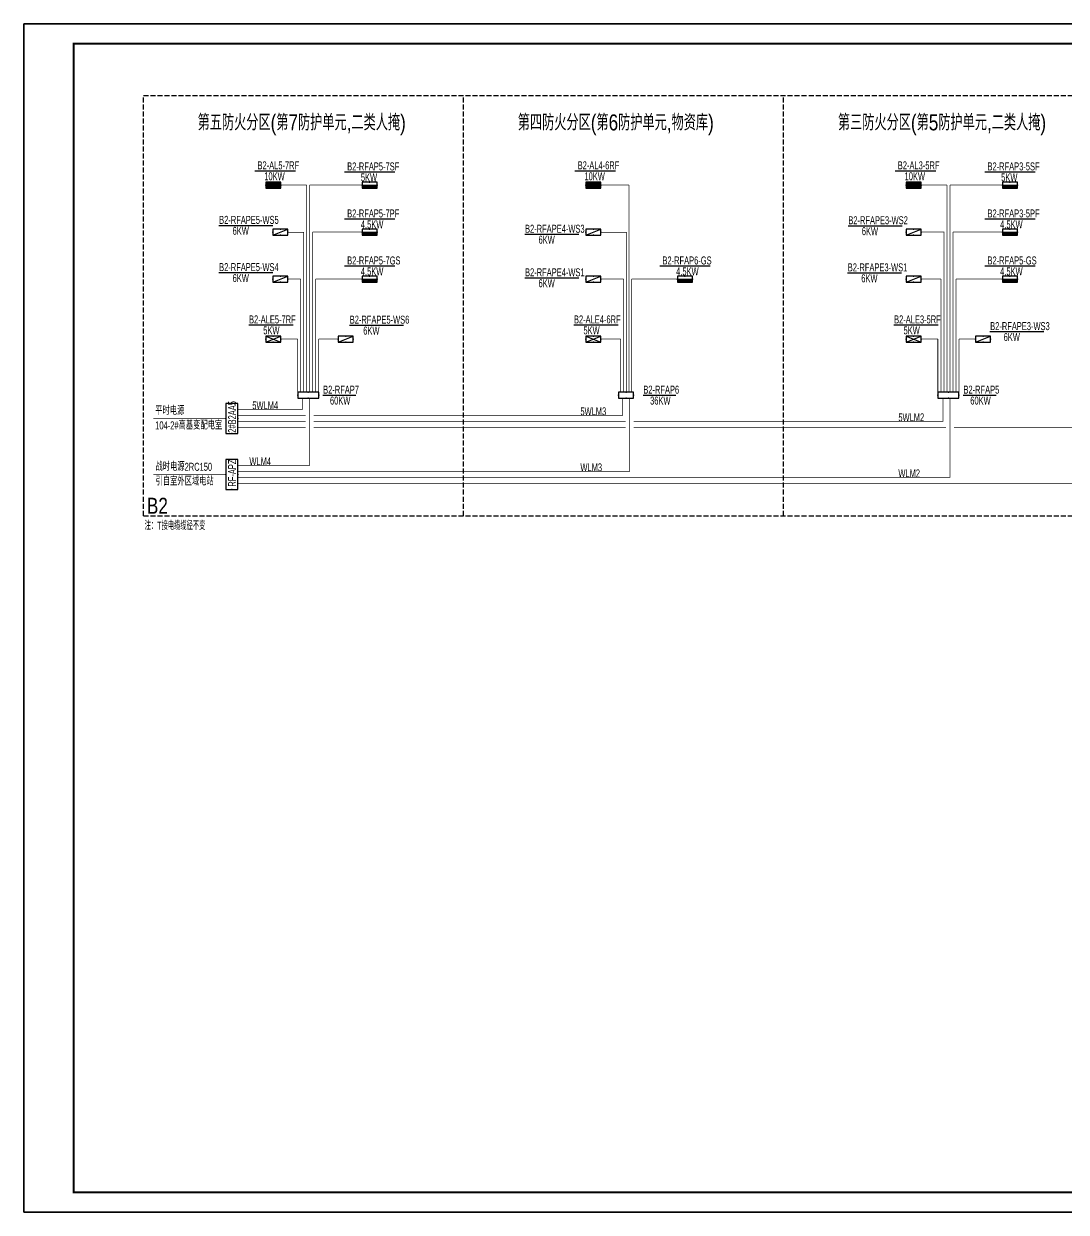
# Model space of a CAD drawing. Extents: x 776418 to 2076422, y -1170708 to 498544.
# Drawn here: x 908431 to 960529, y -15172 to 44228 of the extents above; entities that cross this region are included whole.
import ezdxf

# ---------------------------------------------------------------- set-up
doc = ezdxf.new("R2010")
doc.units = 0
doc.header["$LTSCALE"] = 1000
doc.header["$MEASUREMENT"] = 0
doc.linetypes.add('DASH', pattern=[0.35, 0.25, -0.1])
doc.layers.get('0').update_dxf_attribs({"linetype": 'CONTINUOUS'})
for name, color, linetype in [('D-TEXT', 7, 'CONTINUOUS'), ('DIM-动力', 3, 'CONTINUOUS'), ('DOTLN', 2, 'DASH'), ('EQUIP-箱柜', 3, 'CONTINUOUS'), ('TEL_TEXT', 3, 'CONTINUOUS'), ('TEL_TITLE', 7, 'CONTINUOUS'), ('WIRE-系统', 4, 'CONTINUOUS'), ('WIRE-通讯', 4, 'CONTINUOUS')]:
    doc.layers.add(name, color=color, linetype=linetype)
doc.styles.add('_JD', font='ros.shx', dxfattribs={"width": 0.8, "bigfont": 'JD.shx'})
doc.styles.add('_TCH_LABEL', font='COMPLEX', dxfattribs={"bigfont": 'GBCBIG'})

# ---------------------------------------------------------------- blocks, each defined once
blk = doc.blocks.new('$equip$00001413')
for p, q in [((0.75, 0.6), (-0.75, 0.6)), ((-0.75, 0.6), (-0.75, 0)), ((0.75, 0), (0.75, 0.6)), ((-0.75, 0), (0.75, 0))]:
    blk.add_line(p, q)
for p in [(0, 0.6), (-0.75, 0.3), (0, 0), (0.75, 0.3)]:
    blk.add_point(p)
at = {"style": '_TCH_LABEL', "flags": 9}
blk.add_attdef('A', (0, 0), '', height=0.00002, dxfattribs=at)
blk = doc.blocks.new('*X12')
at = {"color": 0}
for p, q in [((-250, 33), (-183, 100)), ((-250, 68), (-218, 100)), ((-247, 0), (-147, 100)), ((-212, 0), (-112, 100)), ((-177, 0), (-77, 100)), ((-141, 0), (-41, 100)), ((-106, 0), (-6, 100)), ((-71, 0), (29, 100)), ((-35, 0), (65, 100)), ((0, 0), (100, 100)), ((35, 0), (135, 100)), ((71, 0), (171, 100)), ((106, 0), (206, 100)), ((141, 0), (241, 100)), ((177, 0), (250, 73)), ((212, 0), (250, 38)), ((247, 0), (250, 3))]:
    blk.add_line(p, q, dxfattribs=at)
blk = doc.blocks.new('$equip$00001414')
for p, q in [((0.75, 0.6), (-0.75, 0.6)), ((-0.75, 0.6), (-0.75, 0)), ((-0.75, 0.3), (0.75, 0.3)), ((-0.75, 0), (0.75, 0)), ((0.75, 0), (0.75, 0.6))]:
    blk.add_line(p, q)
at = {"const_width": 0.3}
blk.add_lwpolyline([(-0.75, 0.15), (0.75, 0.15)], dxfattribs=at)
for p in [(-0.75, 0.3), (0, 0.6), (0, 0), (0.75, 0.3)]:
    blk.add_point(p)
at = {"xscale": 0.00300000000061118, "yscale": 0.00300000000061118, "zscale": 0.00300000000061118}
blk.add_blockref('*X12', (0, 0), dxfattribs=at)
at = {"style": '_TCH_LABEL', "flags": 9}
blk.add_attdef('A', (0, 0), '', height=0.00002, dxfattribs=at)
blk = doc.blocks.new('*X1')
at = {"color": 0}
for p, q in [((-250, 33), (-83, 200)), ((-250, 68), (-118, 200)), ((-250, 104), (-154, 200)), ((-250, 139), (-189, 200)), ((-250, 174), (-224, 200)), ((-247, 0), (-47, 200)), ((-212, 0), (-12, 200)), ((-177, 0), (23, 200)), ((-141, 0), (59, 200)), ((-106, 0), (94, 200)), ((-71, 0), (129, 200)), ((-35, 0), (165, 200)), ((0, 0), (200, 200)), ((35, 0), (235, 200)), ((71, 0), (250, 179)), ((106, 0), (250, 144)), ((141, 0), (250, 109)), ((177, 0), (250, 73)), ((212, 0), (250, 38)), ((247, 0), (250, 3))]:
    blk.add_line(p, q, dxfattribs=at)
blk = doc.blocks.new('$equip$00001421')
for p, q in [((0.75, 0.6), (-0.75, 0.6)), ((-0.75, 0.6), (-0.75, 0)), ((-0.75, 0), (0.75, 0)), ((0.75, 0), (0.75, 0.6))]:
    blk.add_line(p, q)
at = {"const_width": 0.6}
blk.add_lwpolyline([(-0.75, 0.3), (0.75, 0.3)], dxfattribs=at)
for p in [(-0.75, 0.3), (0, 0.6), (0, 0), (0.75, 0.3)]:
    blk.add_point(p)
at = {"xscale": 0.00300000000061118, "yscale": 0.00300000000061118, "zscale": 0.00300000000061118}
blk.add_blockref('*X1', (0, 0), dxfattribs=at)
at = {"style": '_TCH_LABEL', "flags": 9}
blk.add_attdef('A', (0, 0), '', height=0.00002, dxfattribs=at)
blk = doc.blocks.new('$equip$00001424')
for p, q in [((-0.75, 0), (0.75, 0.6)), ((-0.75, 0.6), (0.75, 0)), ((0.75, 0.6), (-0.75, 0.6)), ((-0.75, 0.6), (-0.75, 0)), ((-0.75, 0), (0.75, 0)), ((0.75, 0), (0.75, 0.6))]:
    blk.add_line(p, q)
for p in [(-0.75, 0.3), (0, 0.6), (0, 0), (0.75, 0.3)]:
    blk.add_point(p)
at = {"style": '_TCH_LABEL', "flags": 9}
blk.add_attdef('A', (0, 0), '', height=0.00002, dxfattribs=at)
blk = doc.blocks.new('$equip$00001416')
for p, q in [((0.75, 0.6), (-0.75, 0.6)), ((-0.75, 0), (0.75, 0.6)), ((-0.75, 0.6), (-0.75, 0)), ((-0.75, 0), (0.75, 0)), ((0.75, 0), (0.75, 0.6))]:
    blk.add_line(p, q)
for p in [(-0.75, 0.3), (0, 0.6), (0, 0), (0.75, 0.3)]:
    blk.add_point(p)
at = {"style": '_TCH_LABEL', "flags": 9}
blk.add_attdef('A', (0, 0), '', height=0.00002, dxfattribs=at)
blk = doc.blocks.new('A$C00115E70')
at = {"layer": 'WIRE-通讯', "ltscale": 0.001}
blk.add_lwpolyline([(-84100, 59400), (0, 59400), (0, 0), (-84100, 0)], close=True, dxfattribs=at)

msp = doc.modelspace()

# ---------------------------------------------------------------- linework, layer by layer
at = {"color": 7, "ltscale": 0.001}
for p, q in [((919973, 36876), (922008, 36876)), ((935973, 36876), (938008, 36876)), ((951973, 36876), (954008, 36876)), ((924455, 36822), (926982, 36822)), ((956455, 36822), (958982, 36822)), ((924455, 34472), (926982, 34472)), ((956455, 34472), (958982, 34472)), ((924455, 32122), (926982, 32122)), ((940211, 32122), (942738, 32122)), ((956455, 32122), (958982, 32122))]:
    msp.add_line(p, q, dxfattribs=at)
at = {"layer": 'DIM-动力', "ltscale": 0.001}
msp.add_lwpolyline([(908431, -15172), (992531, -15172), (992531, 44228), (908431, 44228)], close=True, dxfattribs=at)
at = {"layer": 'DOTLN', "color": 8, "linetype": 'DASH'}
for p, q in [((914407, 40642), (978407, 40642)), ((914407, 19642), (914407, 40642)), ((930407, 19642), (930407, 40642)), ((946407, 19642), (946407, 40642)), ((914407, 19642), (978407, 19642))]:
    msp.add_line(p, q, dxfattribs=at)
at = {"layer": 'TEL_TEXT', "color": 7}
for p, q in [((918180, 34151), (920882, 34151)), ((949623, 34132), (952325, 34132)), ((933467, 33707), (936169, 33707)), ((918180, 31790), (920882, 31790)), ((933467, 31530), (936169, 31530)), ((949596, 31777), (952298, 31777)), ((919685, 29176), (921895, 29176)), ((924708, 29162), (927410, 29162)), ((935921, 29176), (938131, 29176)), ((951921, 29176), (954131, 29176)), ((956713, 28841), (959415, 28841)), ((923378, 25665), (925023, 25665)), ((939378, 25665), (941023, 25665)), ((955378, 25665), (957023, 25665))]:
    msp.add_line(p, q, dxfattribs=at)
at = {"layer": 'TEL_TITLE'}
msp.add_lwpolyline([(908431, -15172), (992531, -15172), (992531, 44228), (908431, 44228)], close=True, dxfattribs=at)
at = {"layer": 'TEL_TITLE', "const_width": 100}
msp.add_lwpolyline([(910931, -14172), (991531, -14172), (991531, 43228), (910931, 43228)], close=True, dxfattribs=at)
at = {"layer": 'WIRE-系统', "const_width": 35}
for points in [[(921278, 36165), (922563, 36165)], [(922563, 25815), (922563, 36165)], [(925338, 36165), (922713, 36165)], [(922713, 25815), (922713, 36165)], [(937278, 36165), (938684, 36165)], [(938684, 25815), (938684, 36165)], [(953278, 36165), (954563, 36165)], [(954563, 25815), (954563, 36165)], [(957338, 36165), (954713, 36165)], [(954713, 25815), (954713, 36165)], [(922413, 25815), (922413, 33804), (921636, 33804)], [(925338, 33815), (922863, 33815)], [(922863, 25815), (922863, 33815)], [(938563, 33807), (937278, 33807)], [(938563, 25815), (938563, 33807)], [(954413, 25815), (954413, 33815), (953278, 33815)], [(957338, 33815), (954863, 33815)], [(954863, 25815), (954863, 33815)], [(922263, 31465), (921636, 31465)], [(922263, 25815), (922263, 31465)], [(925338, 31465), (923013, 31465)], [(923013, 25815), (923013, 31465)], [(938413, 31465), (937278, 31465)], [(938413, 25815), (938413, 31465)], [(941094, 31465), (938804, 31465)], [(938804, 25815), (938804, 31465)], [(954263, 31465), (953278, 31465)], [(954263, 25815), (954263, 31465)], [(957338, 31465), (955013, 31465)], [(955013, 25815), (955013, 31465)], [(921278, 28465), (922113, 28465)], [(922113, 25815), (922113, 28465)], [(924148, 28465), (923163, 28465)], [(923163, 25815), (923163, 28465)], [(937278, 28465), (938263, 28465)], [(938263, 25815), (938263, 28465)], [(953278, 28465), (954113, 28465)], [(954113, 25815), (954113, 28465)], [(955163, 25815), (955163, 28465)], [(955163, 28465), (955998, 28465)], [(922713, 25515), (922713, 22156), (919136, 22156)], [(919136, 21256), (970713, 21256), (970713, 25515)], [(919136, 21556), (954713, 21556), (954713, 25515)], [(919136, 21856), (938713, 21856), (938713, 25515)], [(919136, 24956), (922364, 24956)], [(922364, 25515), (922364, 24956)], [(922913, 24656), (938364, 24656), (938364, 25515)], [(938913, 24356), (954364, 24356), (954364, 25515)], [(970364, 25515), (970364, 24056), (954913, 24056)], [(918536, 24506), (914900, 24506)], [(919136, 24656), (922513, 24656)], [(919136, 24356), (922513, 24356)], [(922913, 24356), (938513, 24356)], [(922513, 24056), (919136, 24056)], [(938513, 24056), (922913, 24056)], [(954513, 24056), (938913, 24056)], [(918536, 21706), (914900, 21706)]]:
    msp.add_lwpolyline(points, dxfattribs=at)

# ---------------------------------------------------------------- block references
at = {"layer": 'EQUIP-箱柜', "ltscale": 0.001, "xscale": 500, "yscale": 500, "zscale": 500}
for name, p in [('$equip$00001421', (920903, 36015)), ('$equip$00001421', (936903, 36015)), ('$equip$00001421', (952903, 36015)), ('$equip$00001424', (920903, 28315)), ('$equip$00001424', (936903, 28315)), ('$equip$00001424', (952903, 28315))]:
    msp.add_blockref(name, p, dxfattribs=at)
at = {"layer": 'EQUIP-箱柜', "yscale": 500, "zscale": 500}
for name, p, xscale in [('$equip$00001414', (925713, 36015), 500), ('$equip$00001414', (957713, 36015), 500), ('$equip$00001416', (921261, 33654), 500), ('$equip$00001414', (925713, 33665), 500), ('$equip$00001416', (936903, 33657), 500), ('$equip$00001416', (952903, 33665), 500), ('$equip$00001414', (957713, 33665), 500), ('$equip$00001416', (921261, 31315), 500), ('$equip$00001414', (925713, 31315), 500), ('$equip$00001416', (936903, 31315), 500), ('$equip$00001414', (941469, 31315), 500), ('$equip$00001416', (952903, 31315), 500), ('$equip$00001414', (957713, 31315), 500), ('$equip$00001416', (924523, 28315), 500), ('$equip$00001416', (956373, 28315), 500), ('$equip$00001413', (922648, 25515), 700), ('$equip$00001413', (938534, 25515), 500), ('$equip$00001413', (954638, 25515), 700)]:
    msp.add_blockref(name, p, dxfattribs=dict(at, xscale=xscale))
at = {"layer": 'EQUIP-箱柜', "xscale": 1000, "yscale": 1000, "zscale": 1000, "rotation": 90}
for p in [(919136, 24506), (919136, 21706)]:
    msp.add_blockref('$equip$00001413', p, dxfattribs=at)
at = {"layer": 'WIRE-通讯', "ltscale": 0.001}
msp.add_blockref('A$C00115E70', (992531, -15172), dxfattribs=at)

# ---------------------------------------------------------------- texts
at = {"layer": 'D-TEXT', "style": '_JD', "width": 0.6}
msp.add_text('注：T接电缆缆径不变', height=400, dxfattribs=at).set_placement((914473, 18938))
at = {"layer": 'TEL_TEXT', "style": '_JD', "width": 0.8}
for s, p in [('第五防火分区(第7防护单元,二类人掩)', (917119, 38898)), ('第四防火分区(第6防护单元,物资库)', (933119, 38898)), ('第三防火分区(第5防护单元,二类人掩)', (949119, 38898)), ('B2', (914586, 19738))]:
    msp.add_text(s, height=800, dxfattribs=at).set_placement(p)
at = {"layer": 'TEL_TEXT', "color": 7, "style": '_JD', "width": 0.7}
for s, p in [('B2-AL5-7RF', (920113, 36951)), ('B2-RFAP5-7SF', (924595, 36898)), ('B2-AL4-6RF', (936113, 36951)), ('B2-AL3-5RF', (952113, 36951)), ('B2-RFAP3-5SF', (956595, 36898)), ('10KW', (920452, 36405)), ('5KW', (925278, 36352)), ('10KW', (936452, 36405)), ('10KW', (952452, 36405)), ('5KW', (957278, 36352)), ('B2-RFAPE5-WS5', (918196, 34226)), ('B2-RFAP5-7PF', (924595, 34548)), ('B2-RFAPE3-WS2', (949639, 34207)), ('B2-RFAP3-5PF', (956595, 34548)), ('6KW', (918870, 33680)), ('4.5KW', (925278, 34002)), ('B2-RFAPE4-WS3', (933483, 33782)), ('6KW', (950313, 33661)), ('4.5KW', (957226, 34002)), ('6KW', (934157, 33236)), ('B2-RFAPE5-WS4', (918196, 31865)), ('B2-RFAP5-7GS', (924595, 32198)), ('B2-RFAP6-GS', (940351, 32198)), ('B2-RFAPE3-WS1', (949613, 31852)), ('B2-RFAP5-GS', (956595, 32198)), ('6KW', (918870, 31319)), ('4.5KW', (925278, 31652)), ('B2-RFAPE4-WS1', (933483, 31605)), ('4.5KW', (941034, 31652)), ('6KW', (950287, 31306)), ('4.5KW', (957226, 31652)), ('6KW', (934157, 31059)), ('B2-ALE5-7RF', (919690, 29251)), ('B2-RFAPE5-WS6', (924724, 29238)), ('B2-ALE4-6RF', (935927, 29251)), ('B2-ALE3-5RF', (951927, 29251)), ('B2-RFAPE3-WS3', (956729, 28916)), ('5KW', (920400, 28705)), ('6KW', (925398, 28692)), ('5KW', (936400, 28705)), ('5KW', (952400, 28705)), ('6KW', (957403, 28370)), ('B2-RFAP7', (923394, 25740)), ('B2-RFAP6', (939394, 25740)), ('B2-RFAP5', (955394, 25740)), ('60KW', (923735, 25195)), ('36KW', (939735, 25195)), ('60KW', (955735, 25195)), ('平时电源', (915001, 24685)), ('104-2#高基变配电室', (915001, 23955)), ('战时电源2RC150', (915014, 21885)), ('引自室外区域电站', (915014, 21155))]:
    msp.add_text(s, height=400, dxfattribs=at).set_placement(p)
for s, p in [('2#B2AA5', (919043, 23787)), ('RF-APZ', (919043, 21093))]:
    msp.add_text(s, height=400, rotation=90, dxfattribs=at).set_placement(p)
at = {"layer": 'TEL_TEXT', "color": 0, "style": '_JD', "width": 0.7}
for s, p in [('5WLM4', (919853, 24956)), ('5WLM3', (936249, 24656)), ('5WLM2', (952140, 24356)), ('WLM4', (919706, 22156)), ('WLM3', (936249, 21856)), ('WLM2', (952140, 21556))]:
    msp.add_text(s, height=400, dxfattribs=at).set_placement(p)

doc.saveas('drawing.dxf')
